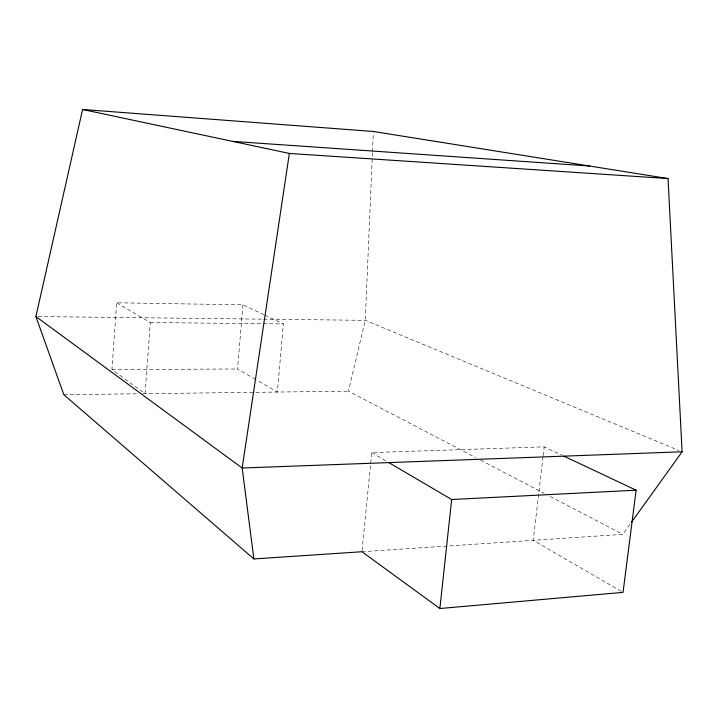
<?xml version="1.0" encoding="UTF-8"?>
<svg xmlns="http://www.w3.org/2000/svg" width="718" height="718" viewBox="0 0 718 718"><rect width="100%" height="100%" fill="white"/><g stroke="black" fill="none" stroke-linecap="round" stroke-linejoin="round"><path stroke-width="0.54" stroke-dasharray="3.59 2.69" d="M372.445 152.71L365.274 320.336L348.409 391.175L475.666 457.572M372.489 151.588L373.306 132.597M116.675 302.79L150.34 322.553L145.045 393.688L111.954 369.573L116.675 302.79L242.953 304.827L263.721 314.619M255.572 379.418L237.559 368.989L242.953 304.827M264.709 315.085L283.404 323.899L277.372 392.055L256.523 379.975M362.051 550.616L371.771 452.591L544.208 446.856L561.943 455.221M543.032 456.872L533.223 540.313L623.044 592.368M543.167 455.759L544.208 446.856M361.944 551.738L622.802 534.345L629.964 524.364M63.821 394.694L137.255 393.787M142.819 393.715L348.409 391.175M111.954 369.573L237.559 368.989M150.34 322.553L262.16 323.683M263.273 323.692L283.404 323.899M38.135 316.557L262.474 319.151M263.587 319.16L365.274 320.336L678.995 450.5M480.629 460.166L544.262 493.365M550.221 496.479L622.802 534.345M371.771 452.591L386.921 461.486"/><path stroke-width="1.08" d="M563.917 456.145L636.121 490.188L623.044 592.368L439.874 608.523L451.676 499.513L388.815 462.598M631.275 522.551L682.1 451.793L668.036 178.558L289.363 153.446L242.172 468.01L253.867 558.936L361.944 551.738L439.874 608.523M253.867 558.936L63.821 394.694L35.9 316.53L82.588 109.477L373.351 131.475L668.036 178.558M451.676 499.513L636.121 490.188M682.1 451.793L242.172 468.01L35.9 316.53M232.659 141.392L589.505 166.011M82.588 109.477L289.363 153.446"/></g></svg>
